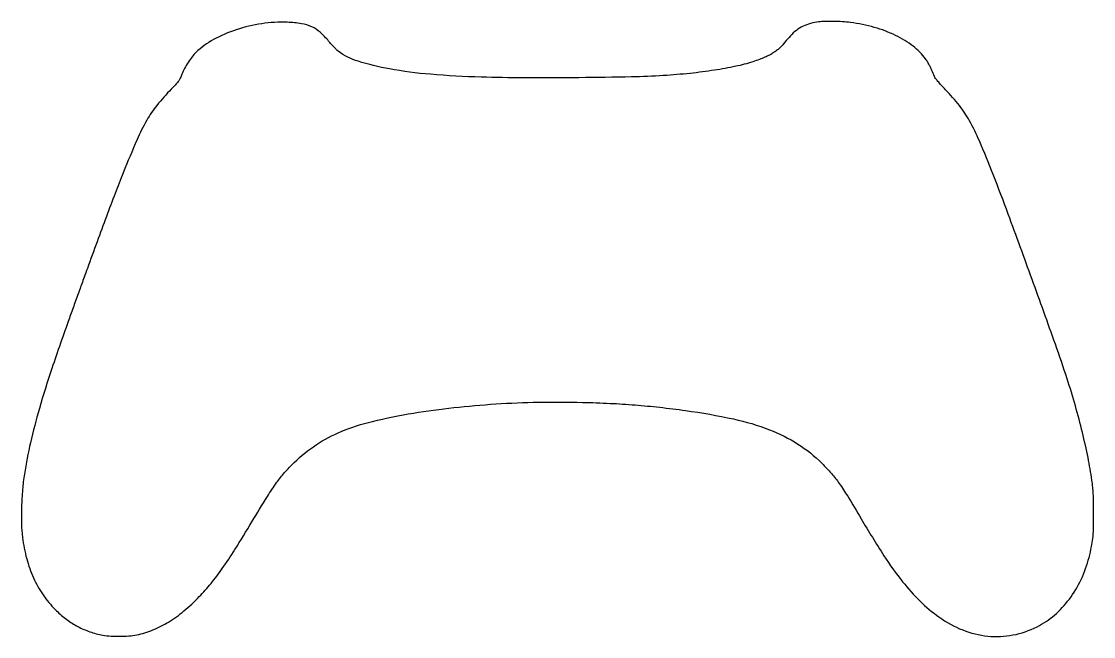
# Model space of a CAD drawing. Extents: x 47 to 1488, y 101 to 928.
import ezdxf

# ---------------------------------------------------------------- set-up
doc = ezdxf.new("R2010")
doc.units = 0

msp = doc.modelspace()

# ---------------------------------------------------------------- linework, layer by layer
msp.add_lwpolyline([(1116.535728, 926.887255, 0.039513), (1105.343544, 924.341602, 0.049428), (1095.543842, 920.18213, 0.050152), (1086.863259, 914.238329, 0.042595), (1079.007261, 906.376648, -0.003893), (1071.591757, 897.70869, -0.017898), (1067.078611, 892.876394, -0.02834), (1063.313428, 889.526626, -0.02406), (1058.988135, 886.423704, -0.018117), (1052.78505, 882.722561, -0.02084), (1046.608478, 879.661935, -0.01792), (1039.467297, 876.788533, -0.008841), (1030.20845, 873.627189, -0.025444), (1007.383667, 867.543836, -0.013978), (978.93608, 862.319106, -0.012506), (946.158618, 858.078125, -0.009457), (910, 855.006369, -0.01165), (867.393175, 853.192914, -0.002769), (796.372207, 852.219951, -0.003004), (722.487571, 852.061031, -0.00633), (665.142963, 853.008318, -0.013142), (596.780031, 856.803657, -0.024409), (541.722141, 864.032657, -0.029781), (499.596891, 874.29249, -0.086625), (473, 887.845261, -0.029402), (470.376762, 890.067708, -0.010711), (466.923284, 893.505237, -0.010577), (463.297359, 897.435546, -0.012432), (460.036712, 901.313634, 0.042395), (448.714327, 913.250207, 0.074763), (437.356408, 920.65607, 0.067957), (423.571097, 924.812713, 0.029594), (404.5, 926.687333, 0.04615), (370.118837, 924.848838, 0.043309), (335.890594, 916.75431, 0.045287), (305.261388, 903.467509, 0.066849), (281.674018, 886.149801, 0.036233), (276.465611, 880.347988, 0.021725), (271.114706, 872.783836, 0.021511), (266.339403, 864.619084, 0.030562), (262.872204, 856.960161, -0.019816), (260.641555, 851.736971, -0.044993), (258.461282, 848.042755, -0.030957), (255.199106, 844.049631, -0.005432), (248.528943, 837, 0.022609), (229.150487, 815.056352, 0.039331), (215.450732, 795.012889, 0.028461), (202.439791, 769.016472, 0.006809), (183.914839, 724.396233, 0.002949), (173.063912, 696.748368, 0.002092), (161.204769, 665.61199, 0.001947), (148.633754, 631.787591, 0.001657), (135.625903, 596, -0.000127), (131.319656, 584.038643, -0.000043), (125.043825, 566.625, -0.000043), (118.103325, 547.377432, -0.000049), (111.472777, 529, 0.005439), (87.938833, 461.502334, 0.010867), (71.078615, 407.547407, 0.013404), (59.158847, 361.695712, 0.018006), (50.989117, 319.561062, 0.01844), (48.51242, 298.78238, 0.013093), (47.208814, 275.348926, 0.013253), (47.143472, 252.69271, 0.025014), (48.487775, 234.470141, 0.03416), (54.055512, 205.821071, 0.041285), (63.260661, 180.025696, 0.043408), (76.090101, 157.199755, 0.045941), (92.455673, 137.396237, 0.032966), (106.260673, 125.228594, 0.037996), (120.93263, 115.603886, 0.038384), (136.756971, 108.386832, 0.034941), (154, 103.404078, 0.036233), (164.315696, 101.960675, 0.016362), (177.972751, 101.498013, 0.016362), (191.631402, 101.929485, 0.036217), (201.952587, 103.349278, 0.044555), (223.760696, 110.051287, 0.040418), (244.798756, 120.68504, 0.03705), (265.458747, 135.523741, 0.026986), (286.142853, 154.827106, 0.020256), (301.931473, 172.632068, 0.017891), (316.92628, 192.391055, 0.01323), (334.000403, 218.061984, 0.004801), (356.895531, 255.332314, -0.003235), (377.679621, 289.405047, -0.016222), (390.049168, 308.014072, -0.025885), (400.72072, 321.46058, -0.019371), (413.771486, 335.154906, -0.047357), (443.450263, 358.962971, -0.04733), (477.084143, 376.766646, -0.039), (518.887111, 390.355326, -0.018931), (574, 401.439618, -0.012592), (628.440881, 408.858067, -0.011638), (684.63442, 413.757907, -0.011371), (742.32342, 416.122223, -0.010696), (801.25, 415.935352, -0.005821), (838.462439, 414.587507, -0.007786), (872.179468, 412.446378, -0.007983), (905.128762, 409.308263, -0.006671), (940, 404.9527, -0.018507), (1004.44342, 393.584378, -0.039468), (1052.870554, 379.105873, -0.049413), (1090.929199, 359.861493, -0.05473), (1123.066521, 334.071744, -0.016877), (1136.101854, 320.119588, -0.025144), (1146.439659, 307.00135, -0.017143), (1157.870078, 289.66289, -0.003903), (1175.981942, 259.5, 0.010041), (1206.627825, 209.85439, 0.024213), (1231.754883, 174.771884, 0.031692), (1255.299916, 148.636889, 0.038524), (1280.561783, 127.483529, 0.060208), (1312.612519, 109.981134, 0.070032), (1346.317886, 101.742646, 0.072187), (1380.127596, 103.239085, 0.070004), (1412.5, 114.260007, 0.061951), (1435.766064, 129.893849, 0.053083), (1455.880568, 151.514357, 0.050852), (1471.736856, 177.868199, 0.047387), (1482.39782, 207.503405, 0.010857), (1485.783107, 222.032982, 0.02604), (1487.491256, 232.955725, 0.020901), (1488.24994, 245.324036, 0.004947), (1488.447909, 266, 0.002663), (1488.35458, 282.533194, 0.009673), (1488.036091, 293.036057, 0.013295), (1487.375295, 301.685755, 0.009498), (1486.195377, 311.322638, 0.01451), (1481.006736, 341.577418, 0.010134), (1473.480964, 375.369532, 0.00957), (1464.014618, 411.16489, 0.008867), (1452.957251, 447.5, 0.007327), (1437.16952, 493.925141, 0.00127), (1405.81523, 581.173886, 0.001379), (1373.820363, 668.744376, 0.005542), (1353.522977, 722, 0.006898), (1334.96556, 767.27266, 0.027255), (1321.677684, 794.275056, 0.038432), (1307.999459, 814.764479, 0.025792), (1289.485737, 836, -0.00601), (1283.537121, 842.301704, -0.013161), (1279.170721, 847.297791, -0.016173), (1276.11409, 851.239633, -0.058875), (1274.57142, 854, 0.006605), (1271.179251, 861.907929, 0.013651), (1268.280365, 867.975115, 0.016802), (1265.515001, 872.958279, 0.019892), (1262.563016, 877.463895, 0.076242), (1245.990499, 894.487403, 0.048626), (1222.380899, 908.944905, 0.043972), (1193.643499, 919.906097, 0.036928), (1161.698784, 926.470842, 0.019312), (1151.095417, 927.430293, 0.010601), (1138.062913, 927.826871, 0.010435), (1125.461857, 927.680082, 0.028043)], format="xyb", close=True)

doc.saveas('drawing.dxf')
